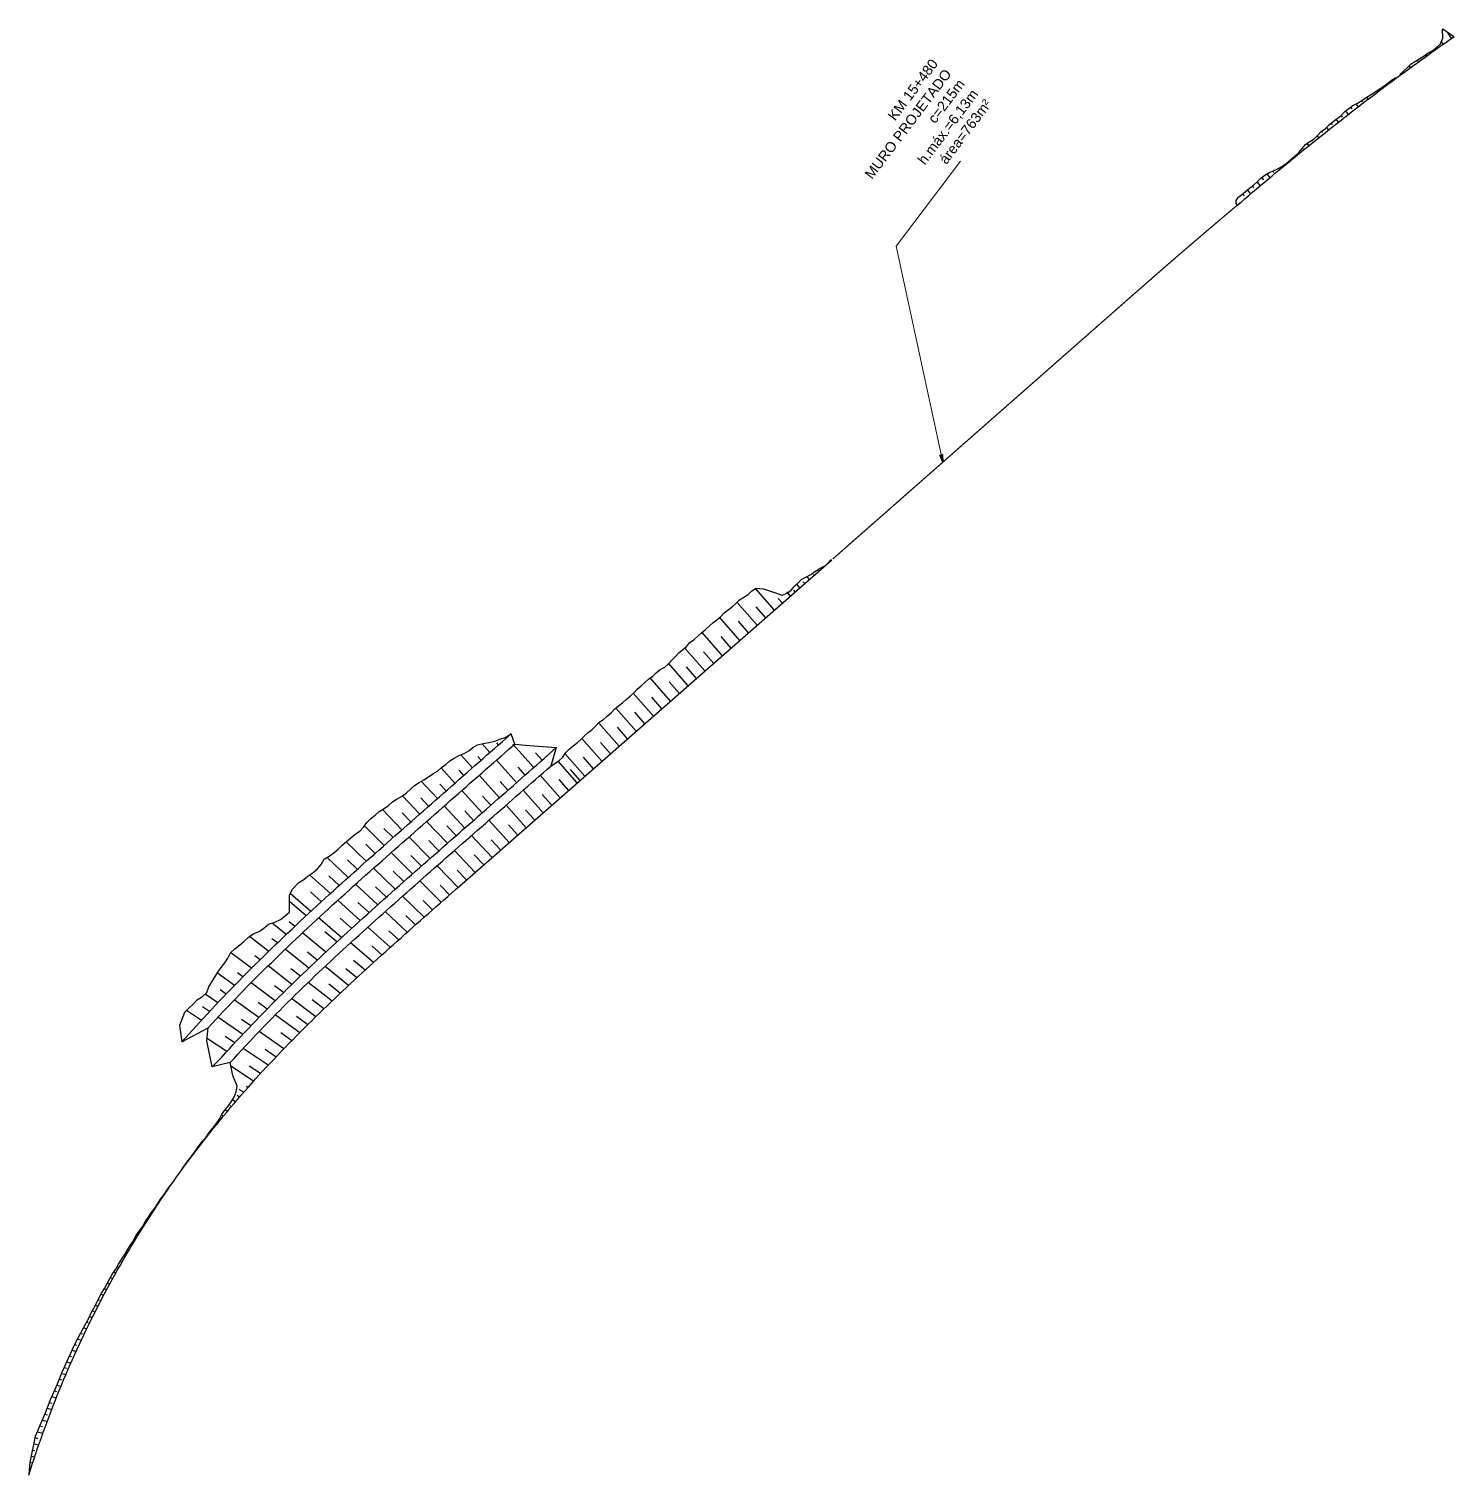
# Model space of a CAD drawing. Header units: metres. Extents: x 288738 to 324331, y 7399322 to 7465117.
# Drawn here: x 321203 to 321770, y 7403575 to 7404150 of the extents above; entities that cross this region are included whole.
import ezdxf

# ---------------------------------------------------------------- set-up
doc = ezdxf.new("R2010")
doc.units = ezdxf.units.M
doc.header["$LTSCALE"] = 10
for name, color, linetype in [('F-HZ-ATERRO-TALUDE', 110, 'Continuous'), ('F-HZ-CORTE-TALUDE', 10, 'Continuous'), ('F-HZ-MUROS', 210, 'Continuous'), ('F-HZ-PIANO-CORTE', 10, 'Continuous'), ('F-HZ-TALUDE', 2, 'Continuous')]:
    doc.layers.add(name, color=color, linetype=linetype)
doc.layers.add('U-HZ-TEXTO-MUROS', color=2, linetype='Continuous', lineweight=0)
doc.styles.add('ARIAL', font='arial.ttf')
doc.styles.add('DIM', font='arial.ttf', dxfattribs={"width": 0.8})
doc.dimstyles.new('U-1_2000', dxfattribs={"dimscale": 2, "dimtxt": 1.5, "dimasz": 0.75, "dimexe": 0.75, "dimexo": 0.75, "dimgap": 0.25, "dimtad": 1, "dimzin": 4, "dimtxsty": 'DIM', "dimblk": 'ARCHTICK', "dimcen": 0.7, "dimdle": 0.75, "dimclrd": 256, "dimclre": 256, "dimclrt": 256, "dimaunit": 1, "dimadec": 3, "dimazin": 2, "dimtfac": 1, "dimtofl": 0, "dimtmove": 0, "dimatfit": 3, "dimldrblk": 'CLOSEDBLANK', "dimfxl": 0, "dimtolj": 1, "dimtzin": 0, "dimlwd": -1, "dimlwe": -1, "dimarcsym": 0})

# ---------------------------------------------------------------- blocks, each defined once
blk = doc.blocks.new('_ArchTick')
at = {"color": 0, "linetype": 'ByBlock', "const_width": 0.15}
blk.add_lwpolyline([(-0.5, -0.5), (0.5, 0.5)], dxfattribs=at)

msp = doc.modelspace()

# ---------------------------------------------------------------- linework, layer by layer
at = {"layer": 'F-HZ-ATERRO-TALUDE', "linetype": 'Continuous', "lineweight": -3}
for p, q in [((321768.5831682738, 7404146.472080042), (321767.0827719976, 7404148.870227236)), ((321765.307462519, 7404144.166216267), (321764.6233493859, 7404145.25966339)), ((321755.52038903, 7404137.184621274), (321755.0632876309, 7404137.915225885)), ((321758.7750377248, 7404139.524141443), (321758.4049727894, 7404140.115631972)), ((321762.0377356241, 7404141.850796226), (321761.8158375815, 7404142.205465307)), ((321749.0368361339, 7404132.464432416), (321748.8372506518, 7404132.783438382)), ((321752.2743115909, 7404134.831401302), (321751.8171844645, 7404135.562047034)), ((321511.4642113599, 7403929.71098113), (321510.8461675611, 7403930.416054803)), ((321513.3441931081, 7403931.358909717), (321512.4232986719, 7403932.409479958)), ((321515.2241748565, 7403933.006838303), (321514.9062712057, 7403933.369507575)), ((321517.1041566049, 7403934.654766889), (321516.6830763689, 7403935.135141564)), ((321499.3982771519, 7403919.134390202), (321491.8878702613, 7403927.702375486)), ((321505.8242661146, 7403924.767195371), (321504.3770808661, 7403926.418166096)), ((321507.7042478631, 7403926.415123957), (321507.1634046428, 7403927.032126048)), ((321509.5842296115, 7403928.063052543), (321508.3561879861, 7403929.464020924)), ((321492.5959658708, 7403913.171713585), (321484.6457303808, 7403922.24146196)), ((321495.9971215113, 7403916.153051894), (321492.1578656561, 7403920.532932792)), ((321502.6112716331, 7403921.950792787), (321500.9661613296, 7403923.827559396)), ((321485.6895340582, 7403907.117768421), (321477.6176071728, 7403916.326344172)), ((321489.1427499647, 7403910.144741002), (321485.0916248654, 7403914.766325524)), ((321478.7574387902, 7403901.041327538), (321470.6555176128, 7403910.284121228)), ((321482.223486424, 7403904.07954798), (321478.190655599, 7403908.680262119)), ((321471.818412918, 7403894.958811521), (321463.7083915618, 7403904.210846017)), ((321475.2879258542, 7403898.000069529), (321471.2224186123, 7403902.638061415)), ((321465.1174448529, 7403889.084968947), (321457.2856547553, 7403898.019593034)), ((321468.4679288854, 7403892.021890234), (321464.4754888413, 7403896.57652596)), ((321458.1537452853, 7403882.980824801), (321450.0148864241, 7403892.265757558)), ((321461.6355950692, 7403886.032896874), (321457.6153051603, 7403890.619304146)), ((321451.3071345735, 7403876.979316796), (321443.3051239006, 7403886.108131079)), ((321454.7304399292, 7403879.980070799), (321450.6765976071, 7403884.604755169)), ((321444.4711147216, 7403870.987092382), (321436.4814821699, 7403880.101785518)), ((321447.8891246475, 7403873.983204589), (321443.903261233, 7403878.530337598)), ((321437.6871137214, 7403865.040465939), (321429.7582784634, 7403874.085800606)), ((321430.8562328223, 7403859.052746157), (321422.8726064473, 7403868.160587356)), ((321441.0791142214, 7403868.013779161), (321437.0899814154, 7403872.56464194)), ((321379.3728103695, 7403856.474562019), (321374.7477777563, 7403861.623261848)), ((321386.2774344881, 7403862.529194415), (321383.1739092587, 7403866.024177877)), ((321389.7136037149, 7403865.541728294), (321389.0077270584, 7403866.340138362)), ((321403.7161545191, 7403856.539403122), (321395.491195695, 7403865.875223015)), ((321407.0791779443, 7403859.487367123), (321404.4365136626, 7403862.476458415)), ((321424.0699278078, 7403853.104100091), (321416.1380528744, 7403862.152202732)), ((321434.271673272, 7403862.046606048), (321430.3072805902, 7403866.569244921)), ((321372.4268522706, 7403850.380897893), (321366.9039400211, 7403856.437107157)), ((321375.9049444292, 7403853.432663599), (321374.0390534977, 7403855.495128206)), ((321382.8303088057, 7403859.50668388), (321381.5521236479, 7403860.938451006)), ((321396.9012737898, 7403850.565333989), (321388.9333943146, 7403859.538229307)), ((321400.3113396108, 7403853.554734601), (321397.4856355898, 7403856.750860321)), ((321421.0609628105, 7403850.466542872), (321413.460538328, 7403859.093478957)), ((321422.1899460593, 7403851.456171505), (321418.3503665508, 7403855.834502003)), ((321427.4630803152, 7403856.078423124), (321423.4640415824, 7403860.640586734)), ((321365.4410475995, 7403844.247771201), (321359.0492167677, 7403851.127810822)), ((321368.9387941635, 7403847.319258339), (321366.4652087404, 7403850.007773366)), ((321390.0650015079, 7403844.571752397), (321382.0458581562, 7403853.498859611)), ((321393.485730837, 7403847.570946026), (321390.4582275996, 7403850.962222775)), ((321414.2930379443, 7403844.534008225), (321406.3603753758, 7403853.538054397)), ((321417.6770003774, 7403847.500275549), (321413.8872288893, 7403851.786848395)), ((321358.4162792453, 7403838.074001872), (321351.5498243308, 7403845.303583153)), ((321361.9331598672, 7403841.165777031), (321358.8270374408, 7403844.47381306)), ((321383.2080573358, 7403838.558650672), (321375.1221535365, 7403847.425336088)), ((321386.6390859747, 7403841.567668358), (321383.3998948805, 7403845.14811182)), ((321407.5251130781, 7403838.601473579), (321399.5572336129, 7403847.574368886)), ((321410.9090755112, 7403841.567740902), (321407.1551342008, 7403845.813786591)), ((321351.3548850224, 7403831.859094923), (321343.570090763, 7403839.849385435)), ((321354.8899229147, 7403834.971639843), (321351.4040994747, 7403838.596847233)), ((321376.3312006918, 7403832.525826937), (321368.1635858902, 7403841.317285116)), ((321379.7720511107, 7403835.544700718), (321376.3097732342, 7403839.307815593)), ((321400.7571926245, 7403832.6689428), (321392.7380492894, 7403841.596049995)), ((321404.1411528513, 7403835.635208189), (321400.4027902107, 7403839.822758561)), ((321344.2599618014, 7403825.600924771), (321336.4539108938, 7403833.385256991)), ((321347.8109627955, 7403828.735604236), (321344.2091877327, 7403832.380985317)), ((321369.4348771136, 7403826.472695247), (321361.1709287202, 7403835.173675207)), ((321372.8852870825, 7403829.501706385), (321369.1868820644, 7403833.440526357)), ((321393.9892623977, 7403826.736403454), (321385.9033586014, 7403835.603088867)), ((321397.373227511, 7403829.702673127), (321393.6433815997, 7403833.825462434)), ((321337.1406433601, 7403819.29056411), (321329.1767574641, 7403826.980787882)), ((321362.5202474407, 7403820.398998945), (321354.1462256581, 7403828.994070897)), ((321365.9797326002, 7403823.438393616), (321362.0304410427, 7403827.545601336)), ((321387.2213535888, 7403820.803882883), (321379.0537389343, 7403829.595340904)), ((321390.6053079934, 7403823.770143168), (321386.8772147661, 7403827.822170064)), ((321340.7025642846, 7403822.453045684), (321336.9648290249, 7403826.122404946)), ((321355.5893975765, 7403814.303010758), (321347.0923207898, 7403822.776446223)), ((321359.0563747833, 7403817.354046145), (321354.8393452957, 7403821.622130421)), ((321380.4534748975, 7403814.871388711), (321372.1895265681, 7403823.572368604)), ((321383.8374142431, 7403817.837635797), (321380.1045718335, 7403821.813131765)), ((321330.0097667291, 7403812.916636951), (321321.5728222483, 7403820.779846721)), ((321333.5759461155, 7403816.112193106), (321329.6694115676, 7403819.819713661)), ((321348.650368488, 7403808.176346384), (321340.0180746495, 7403816.512009671)), ((321352.1202149525, 7403811.244263007), (321347.8788150541, 7403815.408073154)), ((321373.6856349981, 7403808.938877163), (321365.3115879928, 7403817.533975004)), ((321377.0695422134, 7403811.905147465), (321373.3257642845, 7403815.798623899)), ((321322.8847272927, 7403806.474936914), (321314.6291629655, 7403813.880939147)), ((321326.4438009266, 7403809.702757917), (321322.3220579676, 7403813.472153459)), ((321341.7144149484, 7403802.007936005), (321332.9359288248, 7403810.189461676)), ((321366.9189475475, 7403803.004982866), (321358.4217564451, 7403811.478532329)), ((321370.301920907, 7403805.972352293), (321366.5409868674, 7403809.778819259)), ((321315.1743489888, 7403799.383640236), (321306.8992629903, 7403806.501935652)), ((321319.3372035867, 7403803.235674709), (321314.9460700824, 7403807.09985539)), ((321334.7946163589, 7403795.790668519), (321325.8621995565, 7403803.803869817)), ((321345.1813814974, 7403805.097983531), (321340.8910755705, 7403809.169724665)), ((321360.1606358985, 7403797.06160501), (321351.5277997571, 7403805.397791965)), ((321363.5378894118, 7403800.035456974), (321359.7502930093, 7403803.753765248)), ((321313.2799158797, 7403797.629773334), (321306.5938580483, 7403803.321904776)), ((321338.2508850255, 7403798.905003035), (321333.8754074313, 7403802.906442693)), ((321353.4198863575, 7403791.098467849), (321344.6405769334, 7403799.280760834)), ((321305.288240479, 7403790.136840991), (321299.688623453, 7403794.698596964)), ((321308.7769021651, 7403793.435146817), (321306.5528910909, 7403795.282310253)), ((321327.2946095278, 7403788.957694807), (321318.2065958075, 7403796.775277177)), ((321331.3486313127, 7403792.665664271), (321326.8443459155, 7403796.629418186)), ((321346.7058498542, 7403785.105194048), (321337.7720886304, 7403793.119601416)), ((321356.7876707432, 7403794.082963591), (321352.9526869987, 7403797.722578417)), ((321298.3659888941, 7403783.486457035), (321290.7732727646, 7403789.436620841)), ((321301.8175081757, 7403786.821081662), (321299.6835044677, 7403788.526213023)), ((321321.0852189151, 7403783.212413252), (321311.8539813473, 7403790.87946343)), ((321325.4559421985, 7403787.26379326), (321320.714605567, 7403791.300299075)), ((321340.0260267358, 7403779.073648605), (321330.9422693609, 7403786.914892755)), ((321350.0583127534, 7403788.106933898), (321346.1468147126, 7403791.68405732)), ((321291.5249062937, 7403776.756712348), (321283.3037115695, 7403782.953008959)), ((321294.9346231475, 7403780.131914931), (321292.8092856157, 7403781.765363256)), ((321314.3172970794, 7403776.833384833), (321304.9424553952, 7403784.32415746)), ((321317.6929417342, 7403780.031289168), (321313.7602621046, 7403783.235066267)), ((321343.3612963375, 7403782.094565015), (321339.3335438317, 7403785.638971808)), ((321284.7753091696, 7403769.937915895), (321277.9888379912, 7403774.855883366)), ((321288.1379437183, 7403773.359098929), (321285.9250057309, 7403774.994618383)), ((321307.6207040012, 7403770.381907132), (321298.1061433564, 7403777.694412985)), ((321310.9595704132, 7403773.617278251), (321307.2245066387, 7403776.544325819)), ((321330.1005992632, 7403769.923329001), (321320.7941170584, 7403777.504901203)), ((321333.3957778601, 7403772.987817422), (321329.0979353937, 7403776.557411813)), ((321336.7041774633, 7403776.038053661), (321332.1252117762, 7403779.915241917)), ((321301.0051178559, 7403763.849336911), (321291.3547372512, 7403770.981658425)), ((321304.302184887, 7403767.126505219), (321300.6867015577, 7403769.851487153)), ((321323.5547989024, 7403763.74680879), (321314.1079658031, 7403771.149983547)), ((321326.8195744607, 7403766.843699639), (321322.2579186637, 7403770.488596004)), ((321278.129024974, 7403763.022424654), (321273.1050598959, 7403766.521752712)), ((321281.4384715384, 7403766.492620934), (321279.0243913943, 7403768.207808444)), ((321294.4815377174, 7403757.225611194), (321284.6992380762, 7403764.175868504)), ((321317.0797447723, 7403757.496086081), (321307.4965045381, 7403764.718953435)), ((321320.3083366559, 7403760.63070668), (321315.7060034022, 7403764.167873567)), ((321271.5975072299, 7403756.002983244), (321265.6673364053, 7403759.971461607)), ((321274.8483518516, 7403759.526329308), (321272.1031192787, 7403761.400681413)), ((321297.7310768196, 7403760.549230347), (321294.1411685586, 7403763.150737314)), ((321310.6901371335, 7403751.158158698), (321300.97001874, 7403758.202058955)), ((321313.8732603175, 7403754.338859232), (321309.4537135703, 7403757.605220389)), ((321288.0621247702, 7403750.504411336), (321278.1517950719, 7403757.270849821)), ((321291.2580917068, 7403753.877673271), (321287.5832453872, 7403756.437303491)), ((321281.7569401799, 7403743.676187757), (321273.6634572387, 7403748.984078867)), ((321284.8947049011, 7403747.104480518), (321281.0076054323, 7403749.705732757)), ((321304.3914288708, 7403744.729947417), (321294.5403584045, 7403751.591485416)), ((321307.5295058498, 7403747.95511865), (321303.194392634, 7403751.035187081)), ((321298.1919053047, 7403738.205975964), (321288.2190043343, 7403744.879854826)), ((321301.2777117194, 7403741.481254806), (321296.9241672133, 7403744.453707992)), ((321292.312854767, 7403731.936068758), (321283.3796025246, 7403737.914213281)), ((321295.139265462, 7403734.89975295), (321290.6358246183, 7403737.853212393)), ((321290.1157951847, 7403729.33084823), (321289.3623683019, 7403729.808467893)), ((321285.1859936441, 7403723.678862958), (321283.760555801, 7403724.551958514)), ((321286.816819574, 7403725.573699835), (321285.8769962011, 7403726.156014742)), ((321288.4617705094, 7403727.456227636), (321286.6142266133, 7403728.614154863)), ((321280.3438425568, 7403717.951573374), (321279.9356992798, 7403718.193008029)), ((321281.9511740503, 7403719.8663621), (321281.0133378523, 7403720.427640323)), ((321283.5601583443, 7403721.779780386), (321283.0360954563, 7403722.097086702)), ((321275.6192325306, 7403712.126963083), (321275.4431624693, 7403712.227497215)), ((321277.1790928441, 7403714.080609766), (321277.0522353426, 7403714.153907705)), ((321278.7614677005, 7403716.016091569), (321278.225582363, 7403716.329393998)), ((321270.9916551723, 7403706.224996457), (321270.9121488259, 7403706.268791452)), ((321272.523297957, 7403708.200868513), (321272.3941649872, 7403708.272861553)), ((321274.0620744601, 7403710.171136213), (321274.000711988, 7403710.205758773)), ((321266.4719704561, 7403700.240027509), (321266.375414215, 7403700.29130455)), ((321267.9682430687, 7403702.242756273), (321267.9025297092, 7403702.278084433)), ((321269.4740757243, 7403704.238368463), (321269.3158919938, 7403704.324452491)), ((321263.5173796538, 7403696.206414075), (321263.5073076769, 7403696.211632094)), ((321264.9922390202, 7403698.224985356), (321264.9683934181, 7403698.237493441)), ((321262.0640366708, 7403694.172257204), (321262.0522950828, 7403694.178264609))]:
    msp.add_line(p, q, dxfattribs=at)
at = {"layer": 'F-HZ-CORTE-TALUDE', "linetype": 'Continuous', "lineweight": -3}
msp.add_line((321521.7435391584, 7403938.992879284), (321521.8108011421, 7403938.9161458), dxfattribs=at)
at = {"layer": 'F-HZ-MUROS'}
msp.add_lwpolyline([(321765.1145528118, 7404150.229134799), (321769.5275712125, 7404147.182276947)], dxfattribs=at)
at = {"layer": 'F-HZ-MUROS', "const_width": 0.5}
msp.add_lwpolyline([(321522.628185211, 7403939.496944033), (321644.2644830386, 7404046.492501679, -0.005913765766091101), (321684.6849183916, 7404081.208450585, -0.005913765766091101)], format="xyb", dxfattribs=at)
at = {"layer": 'F-HZ-PIANO-CORTE'}
for p, q in [((321739.1011895891, 7404125.776894444), (321739.4389691853, 7404125.328259479)), ((321741.1908848126, 7404127.159488415), (321741.3144175488, 7404126.994551772)), ((321743.2095514977, 7404128.636185378), (321743.4407051684, 7404128.325933349)), ((321745.2124096862, 7404130.134027292), (321745.3299659421, 7404129.975413207)), ((321730.6057650751, 7404120.411158011), (321731.4805022476, 7404119.273352633)), ((321732.7662360115, 7404121.707456511), (321733.1152349806, 7404121.251128459)), ((321734.8309437106, 7404123.127273321), (321735.4519636096, 7404122.311021331)), ((321736.9655664854, 7404124.453712437), (321737.2046014814, 7404124.137885552)), ((321722.7184620426, 7404114.240557171), (321723.583354589, 7404113.138683841)), ((321724.7265989637, 7404115.736626855), (321725.1391169706, 7404115.208347868)), ((321726.4433965238, 7404117.607267088), (321727.5241417382, 7404116.216041723)), ((321728.4573183518, 7404119.09692131), (321728.9788930378, 7404118.422009065)), ((321716.9023806343, 7404109.48794358), (321717.3019830648, 7404108.986592902)), ((321718.8626918228, 7404111.044488239), (321719.6585991359, 7404110.040907865)), ((321720.7123637157, 7404112.741391104), (321721.1656123826, 7404112.166933593)), ((321709.3665751754, 7404102.886160373), (321709.6387765028, 7404102.550988466)), ((321711.1555524658, 7404104.652816151), (321711.8532838116, 7404103.7898063)), ((321713.2401563501, 7404106.054000291), (321713.5197106465, 7404105.706624466)), ((321715.1502635097, 7404107.671559457), (321715.7484030803, 7404106.924770446)), ((321703.9769604938, 7404097.623822806), (321704.1039618735, 7404097.469412571)), ((321705.8395603955, 7404099.295806061), (321705.9380512465, 7404099.175567348)), ((321707.7026456505, 7404100.967954602), (321707.9715342495, 7404100.638301748)), ((321693.1309094094, 7404091.102648155), (321693.8091727625, 7404090.2931786)), ((321695.1560547318, 7404092.58345914), (321696.4049032669, 7404091.087864028)), ((321697.4877063597, 7404093.695199417), (321697.9068073733, 7404093.191490437)), ((321699.8135392065, 7404094.81051079), (321700.2504017618, 7404094.283500813)), ((321702.005580745, 7404096.084265249), (321702.0907391972, 7404095.981138508)), ((321687.4281016199, 7404086.215948055), (321688.7503683641, 7404084.652980296)), ((321689.3884181008, 7404087.774145001), (321690.024298816, 7404087.020194598)), ((321691.3196202203, 7404089.366808689), (321692.5723653174, 7404087.876692301)), ((321685.5052091738, 7404084.613497875), (321686.1740620346, 7404083.825214148)), ((321258.6344631619, 7403689.577682937), (321258.7742595431, 7403689.508192494)), ((321254.3634201195, 7403683.399126547), (321254.4596692759, 7403683.353096191)), ((321255.7707904273, 7403685.469126957), (321255.9498732005, 7403685.382363617)), ((321257.2616015181, 7403687.495758372), (321257.3088025675, 7403687.472593623)), ((321250.1266636451, 7403677.179457976), (321250.4506074618, 7403677.03053943)), ((321251.4873400155, 7403679.279602997), (321251.6468632858, 7403679.205288927)), ((321253.0183566644, 7403681.297105419), (321253.1744948353, 7403681.223403541)), ((321247.4514230247, 7403672.951284384), (321247.7762299735, 7403672.805930492)), ((321248.7830442799, 7403675.069204502), (321248.9451251104, 7403674.995686108)), ((321243.3627972624, 7403666.623542101), (321243.6105631191, 7403666.517140244)), ((321244.7380775096, 7403668.730269881), (321245.1517445502, 7403668.550144249)), ((321245.9654444047, 7403670.899220617), (321246.2115857665, 7403670.790559739)), ((321239.4004080893, 7403660.215690689), (321240.0579497867, 7403659.945017458)), ((321240.7524102051, 7403662.341379494), (321241.0322214526, 7403662.22454446)), ((321242.0051023228, 7403664.505945269), (321242.5788249482, 7403664.26298352)), ((321236.7528797096, 7403655.931686867), (321237.5880911784, 7403655.597672163)), ((321238.0952439986, 7403658.067691401), (321238.4559325582, 7403657.921336005)), ((321232.9869642156, 7403649.402518777), (321233.4836470868, 7403649.21252605)), ((321234.2395916223, 7403651.582654172), (321235.1696032666, 7403651.221535116)), ((321235.427470998, 7403653.785556884), (321235.8999375093, 7403653.599361295)), ((321229.3900984094, 7403642.785723133), (321230.4927699111, 7403642.382855665)), ((321230.5634664922, 7403645.00320057), (321231.1028549914, 7403644.803058375)), ((321231.7337932141, 7403647.219688418), (321232.8047774216, 7403646.816167079)), ((321227.1193874099, 7403638.316920029), (321228.2331685556, 7403637.922607354)), ((321228.2378513676, 7403640.558381472), (321228.797124675, 7403640.357221164)), ((321223.6329758639, 7403631.624599462), (321224.2882986742, 7403631.403615999)), ((321224.8244188638, 7403633.848028744), (321226.0262983952, 7403633.436028028)), ((321226.0150191573, 7403636.068636978), (321226.5690705995, 7403635.875604004)), ((321221.2333671002, 7403627.173597307), (321222.0262483244, 7403626.915031288)), ((321222.4068236076, 7403629.409502827), (321223.8747039033, 7403628.922679299)), ((321218.1142374387, 7403620.322165394), (321219.7328437862, 7403619.821031658)), ((321219.1629438577, 7403622.60504799), (321219.9555530066, 7403622.355305928)), ((321220.1953244025, 7403624.891114774), (321221.7769364426, 7403624.384067638)), ((321216.0931603382, 7403615.726926787), (321217.7427209016, 7403615.234194024)), ((321217.126848109, 7403618.018452863), (321217.9289330418, 7403617.77450092)), ((321213.2051715171, 7403608.777537341), (321214.0340011336, 7403608.543401442)), ((321214.1976938419, 7403611.087152981), (321215.8089920982, 7403610.623297266)), ((321215.1702278251, 7403613.400538231), (321215.9695091196, 7403613.166123293)), ((321211.226022293, 7403604.14990707), (321212.1187887653, 7403603.907282054)), ((321212.1854744915, 7403606.47322982), (321213.9303405555, 7403605.989692338)), ((321208.3439906562, 7403597.167600538), (321210.3377585845, 7403596.657575813)), ((321209.3576455282, 7403599.483558103), (321210.2864386236, 7403599.241038468)), ((321210.2916005128, 7403601.817788552), (321212.106508035, 7403601.334239258)), ((321206.4336471589, 7403592.497422092), (321208.6260223933, 7403591.959743142)), ((321207.3207479897, 7403594.85091759), (321208.3976090563, 7403594.581140285)), ((321204.5786820442, 7403585.239320619), (321205.4559838544, 7403585.037961435)), ((321205.0725515909, 7403587.687312225), (321206.9708542807, 7403587.241686828)), ((321205.4764346058, 7403590.15874858), (321206.6339541499, 7403589.880953019)), ((321203.5903598479, 7403580.348432489), (321203.9431962701, 7403580.271123966)), ((321204.0851413365, 7403582.79295899), (321205.3715219282, 7403582.504415343)), ((321203.3595093225, 7403577.848853819), (321203.8282576996, 7403577.748579905))]:
    msp.add_line(p, q, dxfattribs=at)
at = {"layer": 'F-HZ-TALUDE'}
for p, q in [((321392.3691053079, 7403868.55024407), (321394.8149186266, 7403869.997406567)), ((321394.8149186266, 7403869.997406567), (321392.7074954018, 7403868.166299323)), ((321396.1798678305, 7403865.890928868), (321394.8149186266, 7403869.997406567)), ((321407.8364642255, 7403860.151184996), (321412.7109082812, 7403864.550053943)), ((321412.7109082812, 7403864.550053943), (321410.4761797301, 7403857.14587269))]:
    msp.add_line(p, q, dxfattribs=at)
at = {"layer": 'F-HZ-TALUDE', "linetype": 'Continuous', "lineweight": 30}
for points in [[(321748.0868156277, 7404132.088138323), (321749.5847611573, 7404133.476028789), (321751.0975100626, 7404134.845248997), (321752.5529448645, 7404136.294866777), (321754.2455429944, 7404137.418778266), (321755.9861330811, 7404138.475479545), (321757.6861384424, 7404139.586204674), (321759.318315691, 7404140.78831639), (321761.1524568252, 7404141.703830525), (321762.7667527415, 7404142.924527648), (321764.2449016563, 7404144.335171591), (321765.1528517196, 7404146.553159234), (321765.0696291333, 7404150.183604133), (321765.1145528127, 7404150.2291348)], [(321749.8750304256, 7404133.079814394), (321751.5122578229, 7404134.276692565), (321753.151924417, 7404135.470226963), (321754.7940233797, 7404136.660412621), (321756.4385478714, 7404137.84724458), (321758.0848478423, 7404139.030226023), (321759.7321026713, 7404140.209038669), (321761.3802126026, 7404141.383808844), (321763.0289811896, 7404142.554800736), (321764.6782556798, 7404143.722219888), (321766.3278848939, 7404144.886271757), (321767.9777192019, 7404146.047161567), (321769.6276104418, 7404147.205094253)], [(321683.4036489461, 7404080.112084563), (321684.9377116118, 7404081.41822736), (321686.4733336039, 7404082.723402726), (321688.0105968866, 7404084.02751261), (321689.5504466806, 7404085.329436672), (321691.0917227937, 7404086.63054176), (321692.6353630646, 7404087.929712983), (321694.1812113508, 7404089.227128916), (321695.7285628539, 7404090.523626433), (321697.2791123863, 7404091.817173769), (321698.832047961, 7404093.108731675), (321701.9444452703, 7404095.686613373), (321703.5023023225, 7404096.974875517), (321705.0644133079, 7404098.258860392), (321706.6289907414, 7404099.540723709), (321708.1953589274, 7404100.821286544), (321709.7656456202, 7404102.09793108), (321711.3377943355, 7404103.373171473), (321712.9126215501, 7404104.645996419), (321714.4908054705, 7404105.915552134), (321716.0709258464, 7404107.183593999), (321717.6547096774, 7404108.447957169), (321719.241185707, 7404109.709841139), (321720.829850963, 7404110.969872969), (321722.4219296064, 7404112.226172651), (321724.0166557502, 7404113.479120946), (321725.6139356089, 7404114.72881209), (321727.2137625296, 7404115.97524088), (321728.8161298493, 7404117.218402122), (321730.4210308942, 7404118.45829064), (321732.0284589796, 7404119.694901272), (321733.6384074111, 7404120.928228864), (321735.2508694834, 7404122.158268281), (321736.8658384808, 7404123.385014401), (321738.4833076764, 7404124.608462112), (321740.1032703344, 7404125.828606321), (321741.7257197067, 7404127.045441945), (321743.3506490376, 7404128.258963916), (321744.9780515577, 7404129.46916718), (321746.6079204896, 7404130.676046696), (321748.240249045, 7404131.879597438), (321749.8750304256, 7404133.079814394)], [(321683.5623660949, 7404083.034595656), (321685.1363814552, 7404084.2982074), (321686.6705429676, 7404085.609677463), (321688.2474106859, 7404086.871637208), (321689.8321131014, 7404088.12509644), (321691.3829099398, 7404089.41964045), (321692.8207723007, 7404090.84986194), (321694.3879018795, 7404092.127196197), (321696.1487322999, 7404093.173083961), (321698.1348156097, 7404093.947531222), (321699.9763815292, 7404094.894222961), (321701.7614641806, 7404095.908099072), (321703.4044195049, 7404097.093734138), (321704.8910172412, 7404098.47010479), (321706.4176652186, 7404099.799042931), (321707.9168937191, 7404101.16285023), (321709.2392802162, 7404102.745850988), (321710.6166612176, 7404104.26405314), (321712.2628814331, 7404105.451657374), (321714.0022133424, 7404106.523693746), (321715.4447551697, 7404107.966003801), (321716.8543103689, 7404109.452039584), (321718.4811605382, 7404110.667144651), (321719.9335116943, 7404112.103554768), (321721.5051230933, 7404113.390616787), (321723.1710803643, 7404114.557614981), (321724.7897312561, 7404115.784478242), (321726.1332930803, 7404117.364976942), (321727.7342457405, 7404118.615833913), (321729.4298464547, 7404119.743980825), (321731.2137736664, 7404120.756121901), (321732.9545246991, 7404121.822838082), (321734.6154773188, 7404122.992970531), (321736.345582744, 7404124.071366024), (321738.0809285106, 7404125.141560588), (321739.8102667675, 7404126.218448813), (321741.4885314232, 7404127.362366575), (321743.120558499, 7404128.567716235), (321744.7287999308, 7404129.805059776), (321746.4076581305, 7404130.947075224)], [(321203.0504112339, 7403575.276905546), (321203.7222713704, 7403577.417173639), (321204.4053509135, 7403579.55307968), (321205.0996161846, 7403581.684559133), (321205.8050330767, 7403583.811547743), (321206.5215670523, 7403585.933981556), (321207.2491831378, 7403588.051796911), (321207.9878459605, 7403590.164930447), (321208.7375197054, 7403592.273319107), (321209.4981681576, 7403594.376900136), (321210.2697546807, 7403596.475611092), (321211.0522422265, 7403598.569389844), (321211.8455933474, 7403600.658174575), (321212.6497701814, 7403602.741903788), (321213.4647344702, 7403604.820516308), (321214.29044755, 7403606.893951281), (321215.1268703802, 7403608.962148179), (321215.9739634996, 7403611.025046815), (321216.831687084, 7403613.082587319), (321217.7000008999, 7403615.134710173), (321218.578864353, 7403617.181356184), (321219.4682364545, 7403619.22246651), (321220.3680758377, 7403621.257982648), (321221.2783407675, 7403623.287846447), (321222.1989891412, 7403625.3120001), (321223.1299784891, 7403627.330386153), (321224.0712659639, 7403629.342947517), (321225.0228083745, 7403631.349627448), (321225.9845621632, 7403633.350369569), (321226.9564834271, 7403635.345117863), (321227.9385278989, 7403637.333816683), (321228.9306509808, 7403639.316410741), (321229.9328077135, 7403641.292845132), (321230.9449528151, 7403643.263065311), (321231.9670406563, 7403645.227017117), (321232.9990252791, 7403647.184646759), (321234.0408603901, 7403649.135900834), (321235.0924993735, 7403651.080726314), (321236.1538952909, 7403653.019070561), (321237.2250008875, 7403654.950881317), (321238.3057685831, 7403656.876106719), (321239.3961504984, 7403658.794695288), (321240.496098432, 7403660.706595945), (321241.6055638895, 7403662.611758), (321242.7244980703, 7403664.510131163), (321243.8528518752, 7403666.40166554), (321244.9905759109, 7403668.286311643), (321246.1376204969, 7403670.164020381), (321247.2939356572, 7403672.034743074), (321248.4594711486, 7403673.898431441), (321249.6341764356, 7403675.755037613), (321250.8180007104, 7403677.604514133), (321252.0108928932, 7403679.446813953), (321253.2128016385, 7403681.281890439), (321254.4236753369, 7403683.109697371), (321255.6434621176, 7403684.930188946), (321256.8721098472, 7403686.743319784), (321258.1095661481, 7403688.549044919), (321259.3557783838, 7403690.347319811), (321260.6106936886, 7403692.138100334), (321261.8742589371, 7403693.921342799), (321263.1464207752, 7403695.697003935), (321264.4271256169, 7403697.465040897), (321265.7163196417, 7403699.225411271), (321267.013948806, 7403700.978073072), (321268.3199588368, 7403702.72298475), (321269.634295255, 7403704.460105179), (321270.9569033558, 7403706.189393671), (321272.2877282277, 7403707.910809975), (321273.6267147579, 7403709.624314269), (321274.973807619, 7403711.329867174), (321276.3289512958, 7403713.027429742), (321277.6920900709, 7403714.716963469), (321279.0631680426, 7403716.398430287), (321280.4421291112, 7403718.071792572), (321281.8289170039, 7403719.737013138), (321283.2262247836, 7403721.392394417), (321284.6288696895, 7403723.040977514), (321286.0384750679, 7403724.681734528), (321287.4546855482, 7403726.314828577), (321288.8794136901, 7403727.939005081), (321290.3084331428, 7403729.556857949), (321291.7473492239, 7403731.164782983), (321293.1884368894, 7403732.767663741), (321294.6406257409, 7403734.359691166), (321296.0930572908, 7403735.947889506), (321297.5576244417, 7403737.524397062), (321299.0216348622, 7403739.097588671), (321300.4967651925, 7403740.659611076), (321301.9721078285, 7403742.217796711), (321303.4565079539, 7403743.766085039), (321304.942343128, 7403745.309693488), (321306.4353541005, 7403746.844610652), (321307.9308660082, 7403748.374091136), (321309.4318476328, 7403749.896017948), (321310.9362450708, 7403751.411839154), (321312.4445762616, 7403752.921173767), (321313.9570932834, 7403754.423822891), (321315.4721723784, 7403755.920980256), (321316.9920688656, 7403757.410962068), (321318.513313895, 7403758.896373404), (321320.0398760499, 7403760.374209343), (321321.5667249633, 7403761.848321633), (321323.0992657074, 7403763.314548933), (321324.6311765651, 7403764.777824434), (321326.1690358601, 7403766.23299529), (321327.7056546771, 7403767.685776373), (321329.248032047, 7403769.130591867), (321330.7892706774, 7403770.573027079), (321332.3351475806, 7403772.008409951), (321333.8804128121, 7403773.441080893), (321335.4293236668, 7403774.867547601), (321336.9780496624, 7403776.291048352), (321338.5295494095, 7403777.709128685), (321340.0811976301, 7403779.124065248), (321341.634861691, 7403780.534302032), (321343.1889207308, 7403781.941291865), (321344.7443449362, 7403783.344240705), (321346.3003302828, 7403784.743912331), (321347.8571307703, 7403786.140141401), (321349.4145844847, 7403787.533134118), (321350.9723609256, 7403788.923191318), (321352.5299794886, 7403790.309380678), (321354.0864607214, 7403791.692146835), (321355.6424787933, 7403793.071005558), (321357.1971492993, 7403794.446929408), (321358.7513122213, 7403795.819260678), (321360.30398432, 7403797.189073401), (321361.8560393155, 7403798.555658504), (321363.4065175265, 7403799.920075281), (321364.9562129252, 7403801.281673378), (321366.5042925027, 7403802.641394571), (321368.0513727765, 7403803.998746675), (321369.5968419577, 7403805.354455326), (321371.1410506928, 7403806.70828053), (321372.6836865867, 7403808.060646103), (321374.2248334707, 7403809.411571736), (321522.18558252, 7403939.108973443)], [(321410.4761797301, 7403857.14587269), (321413.9100228854, 7403859.323362066), (321415.3126325629, 7403860.764976694), (321416.4421899765, 7403862.514672361), (321417.8578409571, 7403863.934690732), (321419.3928533487, 7403865.21763754), (321420.9786208526, 7403866.442682152), (321422.4990470732, 7403867.742269084), (321423.9533046794, 7403869.117342168), (321425.347957929, 7403870.560412799), (321427.0013723201, 7403871.708284823), (321428.4054000322, 7403873.140660927), (321429.7296511905, 7403874.664047323), (321431.5000172206, 7403875.678499157), (321432.9685080569, 7403877.037334757), (321434.5395916912, 7403878.279130949), (321435.8958997697, 7403879.765946329), (321437.4212040894, 7403881.059968252), (321439.013542123, 7403882.277517105), (321440.5062169248, 7403883.608763273), (321442.0347137057, 7403884.899143188), (321443.4784979366, 7403886.286164455), (321444.9113518532, 7403887.685655191), (321446.3957980462, 7403889.02628868), (321447.9087023097, 7403890.334456773), (321449.3077672877, 7403891.772494439), (321451.0242624728, 7403892.848402943), (321452.4466956123, 7403894.259781858), (321453.9920909845, 7403895.530883606), (321455.8553673596, 7403896.439341919), (321457.2690734548, 7403897.860676777), (321458.7049175024, 7403899.256756324), (321460.126092581, 7403900.669570453), (321461.4782983261, 7403902.161065837), (321463.000330415, 7403903.45882077), (321464.5317101778, 7403904.745911737), (321465.8428919323, 7403906.284207907), (321467.4897338577, 7403907.439577899), (321468.9387821839, 7403908.820593808), (321470.436137078, 7403910.146500857), (321471.9724479244, 7403911.427966367), (321473.4871897983, 7403912.734038088), (321474.9456441006, 7403914.104323518), (321476.5345245327, 7403915.325816854), (321478.058991398, 7403916.620794157), (321479.4549019883, 7403918.062430396), (321481.0596246475, 7403919.265850681), (321482.6615170478, 7403920.472499768), (321484.1106266677, 7403921.853445753), (321485.5773261782, 7403923.214324924), (321487.2554968917, 7403924.333954562), (321488.9607152786, 7403925.422727808), (321490.4317830116, 7403926.778623646), (321492.1215582093, 7403927.885014715), (321495.0459553815, 7403927.582930442), (321498.6860223747, 7403926.46439926), (321502.5223510923, 7403925.121969746), (321504.4785893655, 7403925.924375726), (321506.1030567446, 7403927.105270937), (321507.4207783755, 7403928.636106317), (321508.8915981789, 7403929.992284996), (321510.2626713128, 7403931.462256179), (321512.1561157124, 7403932.336298355), (321513.960659691, 7403933.31175947), (321515.5391588383, 7403934.545095933), (321517.2448150812, 7403935.633369666), (321519.0153773144, 7403936.647597668)], [(321520.6544890694, 7403937.811786355), (321522.0179316878, 7403939.290462544), (321522.0225118713, 7403939.295006894)], [(321310.3379707949, 7403810.821522749), (321312.3086692888, 7403812.115970148), (321314.1102864221, 7403813.554407647), (321316.1077344413, 7403814.811411274), (321317.7717882976, 7403816.364491308), (321319.2634118577, 7403818.073635648), (321320.413604352, 7403820.094767174), (321322.4417522442, 7403821.293370686), (321324.2478529549, 7403822.686201762), (321325.9450647971, 7403824.171000792), (321327.636930041, 7403825.651105163), (321329.3339643193, 7403827.116540262), (321331.0027705558, 7403828.599773414), (321332.6907672998, 7403830.054963233), (321334.5719401668, 7403831.309797773), (321336.0908285672, 7403832.913110173), (321337.4452123344, 7403834.674330529), (321338.9411902786, 7403836.287920867), (321340.6678161957, 7403837.66051027), (321342.3465857226, 7403839.072251705), (321344.227509693, 7403840.266958235), (321346.0234707199, 7403841.538011622), (321347.6370413239, 7403842.988501624), (321349.4801917626, 7403844.190499822), (321351.4631241315, 7403845.234563431), (321353.1511961195, 7403846.578392636), (321354.8024334813, 7403847.952542448), (321356.3260597183, 7403849.454671434), (321358.1746336037, 7403850.600701644), (321360.036022781, 7403851.722556442), (321361.844022654, 7403852.891927871), (321363.6583931379, 7403854.04464973), (321365.4964568822, 7403855.161819316), (321367.0559439645, 7403856.574834406), (321368.7827443747, 7403857.796277002), (321370.3240117356, 7403859.214043554), (321372.1410811736, 7403860.318835286), (321374.024971614, 7403861.340136341), (321376.0905963533, 7403862.149248243), (321377.927965702, 7403863.203207942), (321379.5329354694, 7403864.508937694), (321381.3640042134, 7403865.553094646), (321383.5981593487, 7403866.134601959), (321385.9538961395, 7403866.568611551), (321388.2099473489, 7403867.105013932), (321390.2681790749, 7403867.856041929), (321392.3691053079, 7403868.55024407)], [(321319.1557125073, 7403803.069588116), (321320.8052773072, 7403804.579142189), (321322.4558761178, 7403806.084999594), (321324.1077610702, 7403807.586992892), (321325.760768372, 7403809.085326194), (321327.4145043425, 7403810.580231587), (321329.0671278575, 7403812.06931159), (321330.7170789785, 7403813.552430387), (321332.3650028288, 7403815.029127352), (321334.0099867415, 7403816.500398354), (321335.6528432115, 7403817.96560867), (321337.2925622769, 7403819.425854992), (321338.9299916904, 7403820.880450559), (321340.564146549, 7403822.330476618), (321342.1957963399, 7403823.775304407), (321343.8240842958, 7403825.215896906), (321345.4496038942, 7403826.651782749), (321347.071721015, 7403828.083707986), (321348.690764674, 7403829.511452626), (321350.3064015366, 7403830.935460065), (321351.9186951778, 7403832.35576914), (321353.5276119566, 7403833.772512695), (321355.1331782884, 7403835.18575698), (321356.7354225653, 7403836.595560678), (321358.3343709044, 7403838.00197944), (321359.930047243, 7403839.405065967), (321361.5224734304, 7403840.804870082), (321363.1116693227, 7403842.201438825), (321364.6976528745, 7403843.594816519), (321366.2804402306, 7403844.985044858), (321367.8600458149, 7403846.372162981), (321369.4364824229, 7403847.756207551), (321371.0097613074, 7403849.137212832), (321372.5798922724, 7403850.51521077), (321374.1468837555, 7403851.890231063), (321375.7107429212, 7403853.262301243), (321377.2714757459, 7403854.631446751), (321378.8290871056, 7403855.997691015), (321380.3835808637, 7403857.361055522), (321381.934959957, 7403858.721559897), (321383.4832264846, 7403860.079221981), (321385.0283817921, 7403861.4340579), (321386.5704265604, 7403862.786082149), (321388.1093608909, 7403864.13530766), (321389.6451843925, 7403865.481745887), (321391.1778962688, 7403866.825406871), (321392.7074954018, 7403868.166299323)], [(321322.1598635353, 7403800.428551084), (321323.7976607608, 7403801.924779504), (321325.4364328884, 7403803.417363686), (321327.0764322827, 7403804.906136456), (321328.7174953861, 7403806.391302184), (321330.3592364154, 7403807.873101554), (321331.9999843114, 7403809.349320226), (321333.6382516963, 7403810.819894942), (321335.2746873244, 7403812.284362128), (321336.9083820613, 7403813.743714736), (321338.5401518377, 7403815.197315171), (321340.1689900323, 7403816.646257293), (321341.7957476435, 7403818.089851552), (321343.4194429212, 7403819.529176451), (321345.0408484131, 7403820.963600528), (321346.6591103217, 7403822.394084115), (321348.2748250045, 7403823.82015324), (321349.8873611329, 7403825.242551404), (321351.4970504264, 7403826.661056114), (321353.1035621678, 7403828.07610832), (321354.7069624644, 7403829.487744464), (321356.3072201227, 7403830.896095054), (321357.9043639225, 7403832.301224058), (321359.4984245381, 7403833.703187933), (321361.0894302871, 7403835.102040166), (321362.6774072275, 7403836.49783135), (321364.2623792492, 7403837.890609266), (321365.8443681708, 7403839.280418968), (321367.4233938316, 7403840.667302858), (321368.9994741843, 7403842.051300772), (321370.5726253847, 7403843.432450057), (321372.1428618848, 7403844.810785645), (321373.7101965199, 7403846.186340137), (321375.2746406026, 7403847.559143884), (321376.836204006, 7403848.929225053), (321378.3948952581, 7403850.296609716), (321379.9507216271, 7403851.66132192), (321381.5036892096, 7403853.02338377), (321383.0538030194, 7403854.382815498), (321384.601067074, 7403855.739635545), (321386.1454844833, 7403857.093860637), (321387.6870575358, 7403858.445505861), (321389.2257877862, 7403859.794584737), (321390.7616761423, 7403861.141109303), (321392.2947229514, 7403862.48509018), (321393.824928089, 7403863.82653666), (321396.1798678305, 7403865.890928868), (321400.452915282, 7403865.499011063), (321412.7109082812, 7403864.550053943)], [(321279.7569870655, 7403741.462268714), (321281.2479511345, 7403743.113905402), (321282.7394224483, 7403744.761540083), (321284.2432931381, 7403746.397309883), (321285.7468700962, 7403748.02958847), (321287.2618291813, 7403749.650521418), (321288.7772620025, 7403751.267439999), (321290.3020129515, 7403752.874282514), (321291.8284587908, 7403754.476265236), (321293.3623394677, 7403756.069375603), (321294.8989793118, 7403757.656867076), (321296.4413462923, 7403759.236621511), (321297.9873856882, 7403760.810085836), (321299.5376146165, 7403762.376877923), (321301.0922843277, 7403763.936797743), (321302.6497702315, 7403765.491037893), (321304.2123268088, 7403767.037913452), (321305.7764843675, 7403768.580028375), (321307.3462106428, 7403770.114376618), (321308.9164744153, 7403771.644808814), (321310.4926798997, 7403773.167162509), (321312.0685045162, 7403774.686369787), (321313.6505257211, 7403776.197276695), (321315.2315537269, 7403777.705597005), (321316.8185866871, 7403779.205753803), (321318.4047264273, 7403780.703331306), (321319.9957490729, 7403782.193656363), (321321.5864037876, 7403783.681068301), (321323.1809469698, 7403785.162073733), (321324.7755472356, 7403786.639909861), (321326.3731622897, 7403788.112121148), (321327.971165943, 7403789.580983176), (321329.5714246467, 7403791.044938867), (321331.1723166191, 7403792.50543999), (321332.7748111217, 7403793.961691447), (321334.3781032003, 7403795.414455962), (321335.9824459202, 7403796.863567146), (321337.5876764283, 7403798.309230156), (321339.1934326341, 7403799.751711453), (321340.798553673, 7403801.189346134), (321342.4017698499, 7403802.622288611), (321344.0037408111, 7403804.050066455), (321345.6035680205, 7403805.473663881), (321347.2020777164, 7403806.892434674), (321348.7982732984, 7403808.307464196), (321350.3930155029, 7403809.718054531), (321351.9853320377, 7403811.125275949), (321353.5760046326, 7403812.528488893), (321355.1641883993, 7403813.928645739), (321356.7504883353, 7403815.325264712), (321358.3342814863, 7403816.719081656), (321359.9159076834, 7403818.109866578), (321361.4950440616, 7403819.498053084), (321363.0717643243, 7403820.883670438), (321364.6460446211, 7403822.266842132), (321366.2179208249, 7403823.64762529), (321367.7874304563, 7403825.026069697), (321369.3546084354, 7403826.402222342), (321370.9194871808, 7403827.7761275), (321372.4820967055, 7403829.147826818), (321374.042464715, 7403830.517359396), (321375.6006167029, 7403831.884761875), (321377.1565760453, 7403833.250068516), (321378.7103640938, 7403834.613311283), (321380.2620002704, 7403835.974519924), (321381.8115021575, 7403837.333722052), (321383.3588855932, 7403838.690943224), (321384.9041647577, 7403840.046207024), (321386.4473522691, 7403841.399535135), (321387.9884592708, 7403842.750947429), (321389.5274955217, 7403844.100462036), (321391.0644694868, 7403845.448095427), (321392.5993884248, 7403846.793862489), (321394.1322584797, 7403848.137776609), (321395.663084767, 7403849.479849745), (321397.1918714638, 7403850.820092504), (321398.7186218963, 7403852.158514229), (321400.2433386282, 7403853.49512306), (321401.7660235498, 7403854.829926027), (321403.2866779623, 7403856.162929115), (321404.8053026714, 7403857.49413735), (321406.3218980693, 7403858.823554867), (321407.8364642255, 7403860.151184996)], [(321283.1148495214, 7403739.288617471), (321284.5961197861, 7403740.925351843), (321286.0778311589, 7403742.558127439), (321287.571875964, 7403744.179081678), (321289.0655612877, 7403745.796588521), (321290.5705631841, 7403747.402793833), (321292.0759734589, 7403749.005029177), (321293.5906367021, 7403750.597233145), (321295.1069298751, 7403752.184622299), (321296.6305931259, 7403753.763184366), (321298.1569509859, 7403755.33617309), (321299.6889716274, 7403756.901470621), (321301.2246005338, 7403758.460524165), (321302.7643550278, 7403760.012951884), (321304.3084865666, 7403761.55855403), (321305.8553707682, 7403763.098523485), (321307.407262323, 7403764.631175606), (321308.9606917494, 7403766.159114632), (321310.5196269945, 7403767.679334799), (321312.0790370523, 7403769.195687018), (321313.6443263516, 7403770.704009115), (321315.2091725284, 7403772.209233449), (321316.7801532559, 7403773.706206343), (321318.3500789644, 7403775.200641846), (321319.9259480271, 7403776.68696332), (321321.5008624899, 7403778.170755249), (321323.0805986999, 7403779.64734476), (321324.6599060437, 7403781.121071449), (321326.243041144, 7403782.5884422), (321327.8261728424, 7403784.052694484), (321329.4122590696, 7403785.511373033), (321330.9986738648, 7403786.966753693), (321332.5872839078, 7403788.417279658), (321334.176467647, 7403789.864402959), (321335.7671945753, 7403791.307328761), (321337.3586599709, 7403792.746820054), (321338.9511171328, 7403794.182710711), (321340.5444034424, 7403795.615206147), (321342.138164707, 7403797.04458142), (321343.731410127, 7403798.46935477), (321345.3229425678, 7403799.889753167), (321346.9134253066, 7403801.30530123), (321348.5019633402, 7403802.716980263), (321350.0893863427, 7403804.124141175), (321351.6747010538, 7403805.527866498), (321353.2587714561, 7403806.927455525), (321354.8406284099, 7403808.323975782), (321356.4210567057, 7403809.716785015), (321357.9992144251, 7403811.106832947), (321359.5757094456, 7403812.493635203), (321361.1499216041, 7403813.877925074), (321362.7221934358, 7403815.259470066), (321364.2922046929, 7403816.638701338), (321365.8600316109, 7403818.015645763), (321367.4256527871, 7403819.390424492), (321368.9891064591, 7403820.763092367), (321370.5504324291, 7403822.133696951), (321372.1096678181, 7403823.502283067), (321373.6668471653, 7403824.868892884), (321375.2220025243, 7403826.233566002), (321376.7751635631, 7403827.59633954), (321378.3263576601, 7403828.957248215), (321379.875609999, 7403830.316324431), (321381.4229436635, 7403831.673598359), (321382.9683797323, 7403833.029098018), (321384.51193737, 7403834.382849357), (321386.0536339234, 7403835.734876338), (321387.5934850083, 7403837.085201014), (321389.1315046061, 7403838.433843609), (321390.667705152, 7403839.780822599), (321392.2020976258, 7403841.126154792), (321393.7346916425, 7403842.469855404), (321395.2654955418, 7403843.811938137), (321396.7945164785, 7403845.152415266), (321398.3217605107, 7403846.491297705), (321399.8472326896, 7403847.828595093), (321401.3709371476, 7403849.16431587), (321402.8928771871, 7403850.498467353), (321404.41305537, 7403851.831055815), (321405.9314736024, 7403853.162086562), (321407.4481332283, 7403854.491564011), (321408.9630351122, 7403855.819491765), (321410.4761797297, 7403857.14587269)], [(321264.9602837077, 7403759.247858493), (321266.5921654769, 7403760.917938721), (321268.3949580467, 7403762.467383295), (321269.9473900154, 7403764.181848161), (321272.077273066, 7403765.493127232), (321273.7181393312, 7403767.135332406), (321274.5553269953, 7403769.340244976), (321275.7033094713, 7403771.330182864), (321276.9807371557, 7403773.229448291), (321278.1893771071, 7403775.17942625), (321279.4282407987, 7403777.109104982), (321280.8869629964, 7403778.87776689), (321282.0880668004, 7403780.837357927), (321283.2066290642, 7403782.861459035), (321284.8963808528, 7403784.454914487), (321286.7552796689, 7403785.914313483), (321288.4974085253, 7403787.457548369), (321290.1922527296, 7403789.032859009), (321292.1522510525, 7403790.394898985), (321294.5902129607, 7403791.368596435), (321296.4945704484, 7403792.756077386), (321298.2625030113, 7403794.247096561), (321300.8468779123, 7403795.06529275), (321303.0750403673, 7403796.16043015), (321304.9054310793, 7403797.575067414), (321306.5937752952, 7403799.103273983)], [(321270.9289618346, 7403755.270222705), (321272.4721053303, 7403756.961588269), (321274.0268931701, 7403758.64143176), (321275.5824161764, 7403760.317083286), (321277.1475179492, 7403761.982479988), (321278.7145744535, 7403763.642836982), (321280.2893248349, 7403765.294140555), (321281.8670926152, 7403766.939643014), (321283.4508449517, 7403768.577225074), (321285.0385263055, 7403770.208332517), (321286.6306529714, 7403771.83258208), (321288.227475372, 7403773.449772594), (321289.8273680844, 7403775.061095531), (321291.432584752, 7403776.664864836), (321293.0396548399, 7403778.263683345), (321294.6525452357, 7403779.854543892), (321296.2662238674, 7403781.441295994), (321297.886094092, 7403783.019776084), (321299.5058324672, 7403784.594915139), (321301.1320155821, 7403786.161558098), (321302.7574527767, 7403787.725417635), (321304.3891413271, 7403789.28091574), (321306.0201821772, 7403790.833635532), (321307.6563505652, 7403792.378902774), (321309.2923947631, 7403793.921055709), (321310.9325702727, 7403795.456599865)], [(321274.2575446605, 7403753.0519945), (321275.7907965218, 7403754.728588319), (321277.335627173, 7403756.393704175), (321278.8811276329, 7403758.054672465), (321280.4361416998, 7403759.705430619), (321281.9930455378, 7403761.351194046), (321283.5575784931, 7403762.987949317), (321285.1250642894, 7403764.61894903), (321286.6984702868, 7403766.242074183), (321288.2757411512, 7403767.858770846), (321289.8573933827, 7403769.468656041), (321291.4436776109, 7403771.071528882), (321293.0329686212, 7403772.668581122), (321294.6275202662, 7403774.25812699), (321296.2238622218, 7403775.842769602), (321297.8259615874, 7403777.419502074), (321299.4287865043, 7403778.992174199), (321301.037740544, 7403780.556622691), (321302.6465004795, 7403782.1177788), (321304.2616431169, 7403783.670487748), (321305.8759780142, 7403785.220462478), (321307.4965026671, 7403786.762125256), (321309.1163182398, 7403788.301059475), (321310.7412001921, 7403789.832591171), (321312.3658970192, 7403791.361058857), (321313.994664447, 7403792.882968333)], [(321275.8380075684, 7403737.583500508), (321273.7972985852, 7403747.984075889), (321274.2575446605, 7403753.0519945)], [(321263.1115835225, 7403695.714995572), (321264.3434598268, 7403697.508722062), (321265.5735149099, 7403699.300777926), (321266.8995767878, 7403701.039085507), (321268.2164576777, 7403702.77879038), (321269.4985437555, 7403704.534080124), (321270.7657590455, 7403706.29465825), (321272.0748593138, 7403708.029274498), (321273.5189733547, 7403709.684902578), (321274.7437331325, 7403711.460598717), (321276.1053909324, 7403713.155777609), (321277.4523342463, 7403714.856029716), (321278.6873350215, 7403716.618663903), (321279.608484345, 7403718.565288726), (321280.8790583729, 7403720.305020954), (321282.2032135625, 7403722.01033598), (321283.5016752668, 7403723.728706184), (321284.70064577, 7403725.506158167), (321285.3981029656, 7403727.594822739), (321285.796727844, 7403729.876695459), (321284.1079600663, 7403734.133112988), (321283.1148495214, 7403739.288617471)], [(321203.1518061711, 7403575.599907815), (321203.5889996933, 7403580.333705151), (321205.6845006202, 7403590.720595199), (321206.5644983537, 7403592.807775153), (321207.3450658033, 7403594.916616473), (321208.263726395, 7403596.987947027), (321209.1870490626, 7403599.054597315), (321210.0173809652, 7403601.142447289), (321210.8625205843, 7403603.223836684), (321211.6813510419, 7403605.309919417), (321212.5753187268, 7403607.372830612), (321213.4956729542, 7403609.425417814), (321214.3674701553, 7403611.489026024), (321215.2337513237, 7403613.55179925), (321216.0479576044, 7403615.627796008), (321216.9778086906, 7403617.666983781), (321217.8490096039, 7403619.721475056), (321218.7509603807, 7403621.764221126), (321219.7375269944, 7403623.77772836), (321220.5829060108, 7403625.833732817), (321221.5593853206, 7403627.845152061), (321222.6304356495, 7403629.822285296), (321223.7239532451, 7403631.788153822), (321224.7784214066, 7403633.763573925), (321225.8493639188, 7403635.72990558), (321226.8256271325, 7403637.726166044), (321227.8147936949, 7403639.715386962), (321228.8106307876, 7403641.699715002), (321229.8579994326, 7403643.662638937), (321230.8920654212, 7403645.627619685), (321231.9289654183, 7403647.588842873), (321233.0522142594, 7403649.514373755), (321234.1647473047, 7403651.440623518), (321235.1951073366, 7403653.395918364), (321236.3339987125, 7403655.305665991), (321237.5805358088, 7403657.168625279), (321238.679139067, 7403659.087609648), (321239.8778272998, 7403660.962385117), (321241.0669859716, 7403662.837385316), (321242.1455280893, 7403664.75571046), (321243.3568242501, 7403666.614669658), (321244.5972827944, 7403668.457273792), (321245.5996046169, 7403670.400741182), (321246.9207722526, 7403672.200914147), (321248.2029736426, 7403674.01401951), (321249.255096532, 7403675.927897254), (321250.5187984979, 7403677.742559283), (321251.6877515612, 7403679.597649566), (321253.0621443545, 7403681.353031287), (321254.2345329794, 7403683.200041235), (321255.4234407562, 7403685.036485707), (321256.8158549691, 7403686.770806695), (321257.9559127933, 7403688.624969861), (321259.2280702739, 7403690.41113213)]]:
    msp.add_lwpolyline(points, dxfattribs=at)
at = {"layer": 'F-HZ-TALUDE'}
for points in [[(321306.5937752952, 7403799.103273983), (321306.593909374, 7403805.93839021), (321307.8134477884, 7403808.189109631), (321310.3379707949, 7403810.821522749)], [(321310.9325702727, 7403795.456599865), (321319.1557125073, 7403803.069588116)], [(321313.994664447, 7403792.882968333), (321322.1598635353, 7403800.428551084)], [(321264.9602837077, 7403759.247858493), (321262.9132411391, 7403754.072872318), (321263.8599659461, 7403747.537488947)], [(321270.9289618346, 7403755.270222705), (321263.8599659456, 7403747.537488947), (321274.2575446605, 7403753.0519945)], [(321283.1148495214, 7403739.288617471), (321275.8380075684, 7403737.583500508), (321279.7569870655, 7403741.462268714)]]:
    msp.add_lwpolyline(points, dxfattribs=at)
msp.add_arc((321684.9377116118, 7404081.41822736), 2.122315188878872, 127.1206465418511, 219.9545143933617, dxfattribs=at)

# ---------------------------------------------------------------- texts
at = {"layer": 'U-HZ-TEXTO-MUROS', "linetype": 'Continuous', "lineweight": -3, "insert": (321586.0474343564, 7404120.2228478), "char_height": 4, "width": 66.23280465194972, "attachment_point": 9, "rotation": 52.948220042464314, "style": 'ARIAL'}
msp.add_mtext('KM 15+480\\PMURO PROJETADO\\Pc=215m\\Ph.máx.=6,13m\\Párea=763m²', dxfattribs=at)

# ---------------------------------------------------------------- leaders
at = {"layer": 'U-HZ-TEXTO-MUROS', "linetype": 'Continuous', "lineweight": -3}
msp.add_leader([(321566.3592756078, 7403977.964346338), (321547.8455918871, 7404063.876854545), (321573.3712892488, 7404097.686840634)], dimstyle='U-1_2000', override={"dimscale": 1, "dimasz": 3}, dxfattribs=at)

doc.saveas('drawing.dxf')
